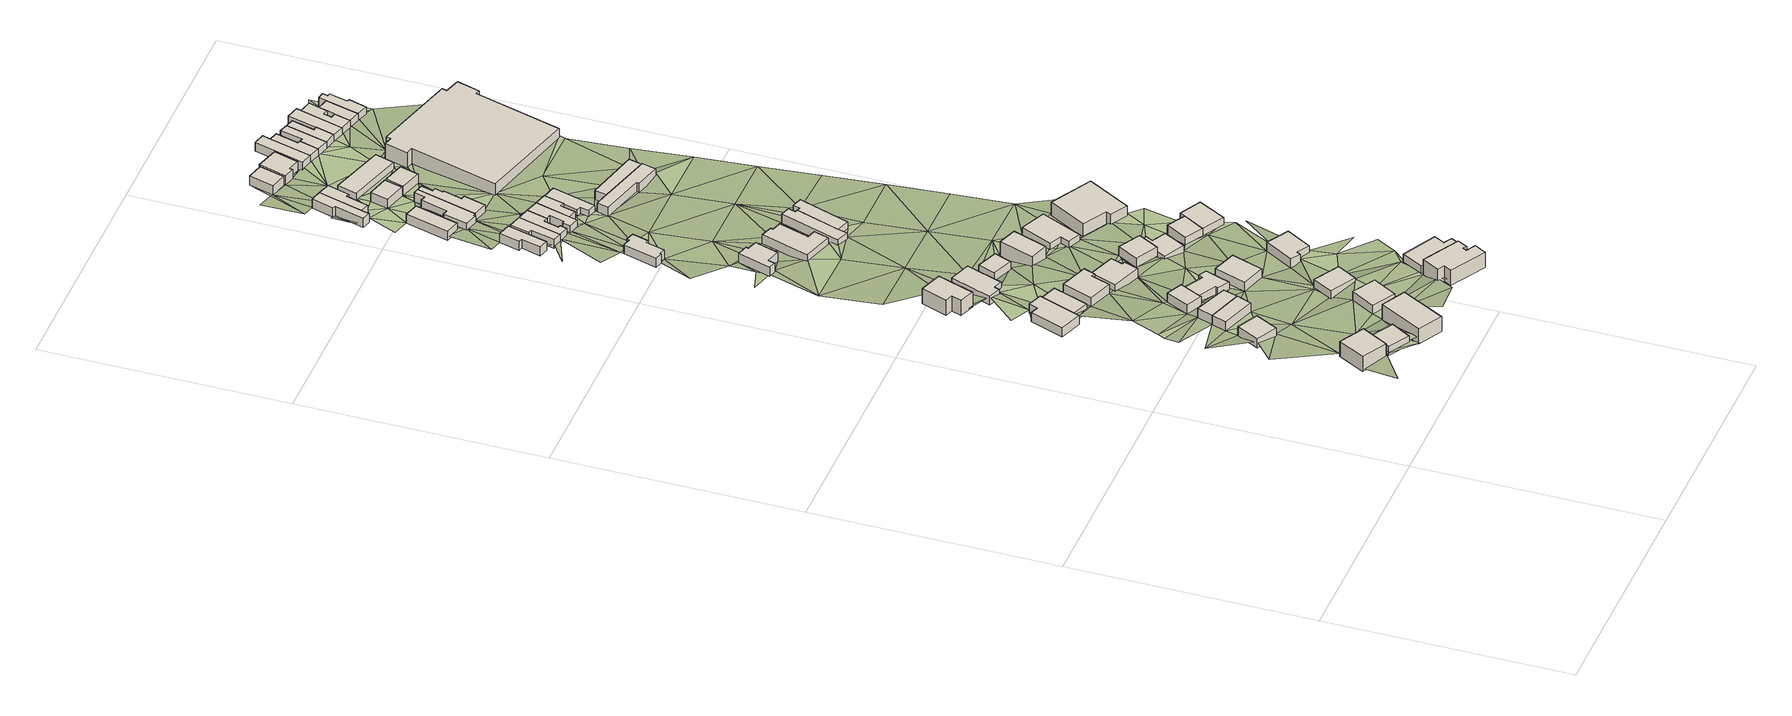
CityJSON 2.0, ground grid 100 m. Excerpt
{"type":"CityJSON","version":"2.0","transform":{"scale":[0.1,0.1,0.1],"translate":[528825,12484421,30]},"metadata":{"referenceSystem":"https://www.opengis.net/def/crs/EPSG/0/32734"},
"CityObjects":{
"building1":{"type":"Building","attributes":{"address":"33 Rhodes Avenue University Estate Cape Town","building":"house","building:levels":2,"building_height":6.9,"plus_code":"4FRW3F63+H36","ground_height":80.13,"roof_height":87.03},"geometry":[{"type":"Solid","lod":"1","boundaries":[[[[0,1,2,3]],[[1,4,5,2]],[[4,6,7,5]],[[6,0,3,7]],[[3,2,5,7]],[[6,4,1,0]]]]}]},
"building2":{"type":"Building","attributes":{"address":"35 Rhodes Avenue University Estate Cape Town","building":"house","building:levels":1,"building_height":4.1,"plus_code":"4FRW3F63+G3X","ground_height":80.13,"roof_height":84.23},"geometry":[{"type":"Solid","lod":"1","boundaries":[[[[8,9,10,11]],[[9,12,13,10]],[[12,14,15,13]],[[14,8,11,15]],[[11,10,13,15]],[[14,12,9,8]]]]}]},
"building3":{"type":"Building","attributes":{"address":"5 Haig Road University Estate Cape Town","building":"house","building:levels":1,"building_height":4.1,"plus_code":"4FRW3F63+P37","ground_height":77.11,"roof_height":81.21},"geometry":[{"type":"Solid","lod":"1","boundaries":[[[[16,17,18,19]],[[17,20,21,18]],[[20,22,23,21]],[[22,16,19,23]],[[19,18,21,23]],[[22,20,17,16]]]]}]},
"building4":{"type":"Building","attributes":{"address":"37 Rhodes Avenue University Estate Cape Town","building":"house","building:levels":2,"building_height":6.9,"plus_code":"4FRW3F63+G5C","ground_height":78.95,"roof_height":85.85},"geometry":[{"type":"Solid","lod":"1","boundaries":[[[[24,25,26,27]],[[25,28,29,26]],[[28,30,31,29]],[[30,24,27,31]],[[27,26,29,31]],[[30,28,25,24]]]]}]},
"building5":{"type":"Building","attributes":{"address":"3B Haig Road University Estate Cape Town","building":"house","building:levels":1,"building_height":4.1,"plus_code":"4FRW3F63+Q46","ground_height":77.11,"roof_height":81.21},"geometry":[{"type":"Solid","lod":"1","boundaries":[[[[32,33,34,35]],[[33,36,37,34]],[[36,38,39,37]],[[38,32,35,39]],[[35,34,37,39]],[[38,36,33,32]]]]}]},
"building6":{"type":"Building","attributes":{"address":"47 Ritchie Street University Estate Cape Town","building":"house","building:levels":1,"building_height":4.1,"plus_code":"4FRW3F63+X2W","ground_height":71.75,"roof_height":75.85},"geometry":[{"type":"Solid","lod":"1","boundaries":[[[[40,41,42,43]],[[41,44,45,42]],[[44,46,47,45]],[[46,48,49,47]],[[48,50,51,49]],[[50,52,53,51]],[[52,54,55,53]],[[54,40,43,55]],[[43,42,45,47,49,51,53,55]],[[54,52,50,48,46,44,41,40]]]]}]},
"building7":{"type":"Building","attributes":{"address":"3A Haig Road University Estate Cape Town","building":"house","building:levels":1,"building_height":4.1,"plus_code":"4FRW3F63+Q4J","ground_height":77.11,"roof_height":81.21},"geometry":[{"type":"Solid","lod":"1","boundaries":[[[[32,38,39,35]],[[38,56,57,39]],[[56,58,59,57]],[[58,32,35,59]],[[35,39,57,59]],[[58,56,38,32]]]]}]},
"building8":{"type":"Building","attributes":{"address":"47A Ritchie Street University Estate Cape Town","building":"house","building:levels":1,"building_height":4.1,"plus_code":"4FRW3F63+X3M","ground_height":71.75,"roof_height":75.85},"geometry":[{"type":"Solid","lod":"1","boundaries":[[[[46,44,45,47]],[[44,60,61,45]],[[60,62,63,61]],[[62,46,47,63]],[[47,45,61,63]],[[62,60,44,46]]]]}]},
"building9":{"type":"Building","attributes":{"address":"44 Ritchie Street University Estate Cape Town","building":"house","building:levels":1,"building_height":4.1,"plus_code":"4FRW3F63+R4M","ground_height":75.87,"roof_height":79.97},"geometry":[{"type":"Solid","lod":"1","boundaries":[[[[64,65,66,67]],[[65,68,69,66]],[[68,70,71,69]],[[70,72,73,71]],[[72,64,67,73]],[[67,66,69,71,73]],[[72,70,68,65,64]]]]}]},
"building10":{"type":"Building","attributes":{"address":"6 Fryde Road University Estate Cape Town","building":"house","building:levels":1,"building_height":4.1,"plus_code":"4FRW3F63+H6R","ground_height":78.95,"roof_height":83.05},"geometry":[{"type":"Solid","lod":"1","boundaries":[[[[74,75,76,77]],[[75,78,79,76]],[[78,80,81,79]],[[80,74,77,81]],[[77,76,79,81]],[[80,78,75,74]]]]}]},
"building11":{"type":"Building","attributes":{"address":"22 Selbourne Road University Estate Cape Town","building":"house","building:levels":2,"building_height":6.9,"plus_code":"4FRW3F73+42X","ground_height":69.17,"roof_height":76.07},"geometry":[{"type":"Solid","lod":"1","boundaries":[[[[82,83,84,85]],[[83,86,87,84]],[[86,88,89,87]],[[88,90,91,89]],[[90,92,93,91]],[[92,82,85,93]],[[85,84,87,89,91,93]],[[92,90,88,86,83,82]]]]}]},
"building12":{"type":"Building","attributes":{"address":"49 Ritchie Street University Estate Cape Town","building":"house","building:levels":1,"building_height":4.1,"plus_code":"4FRW3F63+X4F","ground_height":74.23,"roof_height":78.33},"geometry":[{"type":"Solid","lod":"1","boundaries":[[[[94,95,96,97]],[[95,98,99,96]],[[98,100,101,99]],[[100,102,103,101]],[[102,104,105,103]],[[104,94,97,105]],[[97,96,99,101,103,105]],[[104,102,100,98,95,94]]]]}]},
"building13":{"type":"Building","attributes":{"address":"46 Ritchie Street University Estate Cape Town","building":"house","building:levels":1,"building_height":4.1,"plus_code":"4FRW3F63+R57","ground_height":73.89,"roof_height":77.99},"geometry":[{"type":"Solid","lod":"1","boundaries":[[[[106,107,108,109]],[[107,110,111,108]],[[110,112,113,111]],[[112,114,115,113]],[[114,116,117,115]],[[116,118,119,117]],[[118,120,121,119]],[[120,106,109,121]],[[109,108,111,113,115,117,119,121]],[[120,118,116,114,112,110,107,106]]]]}]},
"building14":{"type":"Building","attributes":{"address":"4 Fryde Road University Estate Cape Town","building":"house","building:levels":1,"building_height":4.1,"plus_code":"4FRW3F63+M65","ground_height":75.41,"roof_height":79.51},"geometry":[{"type":"Solid","lod":"1","boundaries":[[[[122,123,124,125]],[[123,126,127,124]],[[126,128,129,127]],[[128,122,125,129]],[[125,124,127,129]],[[128,126,123,122]]]]}]},
"building15":{"type":"Building","attributes":{"address":"24 Selbourne Road University Estate Cape Town","building":"house","building:levels":1,"building_height":4.1,"plus_code":"4FRW3F73+439","ground_height":69.17,"roof_height":73.27},"geometry":[{"type":"Solid","lod":"1","boundaries":[[[[130,131,132,133]],[[131,134,135,132]],[[134,136,137,135]],[[136,138,139,137]],[[138,140,141,139]],[[140,130,133,141]],[[133,132,135,137,139,141]],[[140,138,136,134,131,130]]]]}]},
"building16":{"type":"Building","attributes":{"address":"48 Ritchie Street University Estate Cape Town","building":"house","building:levels":1,"building_height":4.1,"plus_code":"4FRW3F63+Q6M","ground_height":75.32,"roof_height":79.42},"geometry":[{"type":"Solid","lod":"1","boundaries":[[[[142,143,144,145]],[[143,146,147,144]],[[146,148,149,147]],[[148,142,145,149]],[[145,144,147,149]],[[148,146,143,142]]]]}]},
"building17":{"type":"Building","attributes":{"address":"51 Ritchie Street University Estate Cape Town","building":"house","building:levels":1,"building_height":4.1,"plus_code":"4FRW3F63+W5V","ground_height":72.12,"roof_height":76.22},"geometry":[{"type":"Solid","lod":"1","boundaries":[[[[150,151,152,153]],[[151,154,155,152]],[[154,156,157,155]],[[156,158,159,157]],[[158,160,161,159]],[[160,150,153,161]],[[153,152,155,157,159,161]],[[160,158,156,154,151,150]]]]}]},
"building18":{"type":"Building","attributes":{"address":"7 Fryde Road University Estate Cape Town","building":"house","building:levels":2,"building_height":6.9,"plus_code":"4FRW3F63+G88","ground_height":77.99,"roof_height":84.89},"geometry":[{"type":"Solid","lod":"1","boundaries":[[[[162,163,164,165]],[[163,166,167,164]],[[166,168,169,167]],[[168,170,171,169]],[[170,172,173,171]],[[172,174,175,173]],[[174,176,177,175]],[[176,178,179,177]],[[178,180,181,179]],[[180,162,165,181]],[[165,164,167,169,171,173,175,177,179,181]],[[180,178,176,174,172,170,168,166,163,162]]]]}]},
"building19":{"type":"Building","attributes":{"address":"26 Selbourne Road University Estate Cape Town","building":"house","building:levels":1,"building_height":4.1,"plus_code":"4FRW3F73+452","ground_height":68.13,"roof_height":72.23},"geometry":[{"type":"Solid","lod":"1","boundaries":[[[[182,183,184,185]],[[183,186,187,184]],[[186,188,189,187]],[[188,182,185,189]],[[185,184,187,189]],[[188,186,183,182]]]]}]},
"building20":{"type":"Building","attributes":{"address":"5 Fryde Road University Estate Cape Town","building":"house","building:levels":1,"building_height":4.1,"plus_code":"4FRW3F63+G8X","ground_height":76.65,"roof_height":80.75},"geometry":[{"type":"Solid","lod":"1","boundaries":[[[[190,191,192,193]],[[191,194,195,192]],[[194,196,197,195]],[[196,198,199,197]],[[198,200,201,199]],[[200,190,193,201]],[[193,192,195,197,199,201]],[[200,198,196,194,191,190]]]]}]},
"building21":{"type":"Building","attributes":{"address":"53 Ritchie Street University Estate Cape Town","building":"house","building:levels":1,"building_height":4.1,"plus_code":"4FRW3F63+W6Q","ground_height":72.12,"roof_height":76.22},"geometry":[{"type":"Solid","lod":"1","boundaries":[[[[202,203,204,205]],[[203,206,207,204]],[[206,208,209,207]],[[208,202,205,209]],[[205,204,207,209]],[[208,206,203,202]]]]}]},
"building22":{"type":"Building","attributes":{"address":"28 Selbourne Road University Estate Cape Town","building":"house","building:levels":2,"building_height":6.9,"plus_code":"4FRW3F73+35H","ground_height":68.13,"roof_height":75.03},"geometry":[{"type":"Solid","lod":"1","boundaries":[[[[210,211,212,213]],[[211,214,215,212]],[[214,216,217,215]],[[216,210,213,217]],[[213,212,215,217]],[[216,214,211,210]]]]}]},
"building23":{"type":"Building","attributes":{"address":"16 Devonshire Street Woodstock Cape Town","building":"house","building:levels":1,"building_height":4.1,"plus_code":"4FRW3F73+C39","ground_height":62.39,"roof_height":66.49},"geometry":[{"type":"Solid","lod":"1","boundaries":[[[[218,219,220,221]],[[219,222,223,220]],[[222,224,225,223]],[[224,226,227,225]],[[226,228,229,227]],[[228,230,231,229]],[[230,232,233,231]],[[232,218,221,233]],[[221,220,223,225,227,229,231,233]],[[232,230,228,226,224,222,219,218]]]]}]},
"building24":{"type":"Building","attributes":{"address":"52 Ritchie Street University Estate Cape Town","building":"house","building:levels":1,"building_height":4.1,"plus_code":"4FRW3F63+P8J","ground_height":73.43,"roof_height":77.53},"geometry":[{"type":"Solid","lod":"1","boundaries":[[[[234,235,236,237]],[[235,238,239,236]],[[238,240,241,239]],[[240,242,243,241]],[[242,244,245,243]],[[244,234,237,245]],[[237,236,239,241,243,245]],[[244,242,240,238,235,234]]]]}]},
"building25":{"type":"Building","attributes":{"address":"53B Ritchie Street University Estate Cape Town","building":"house","building:levels":1,"building_height":4.1,"plus_code":"4FRW3F63+W73","ground_height":70.16,"roof_height":74.26},"geometry":[{"type":"Solid","lod":"1","boundaries":[[[[246,247,248,249]],[[247,250,251,248]],[[250,252,253,251]],[[252,254,255,253]],[[254,256,257,255]],[[256,258,259,257]],[[258,246,249,259]],[[249,248,251,253,255,257,259]],[[258,256,254,252,250,247,246]]]]}]},
"building26":{"type":"Building","attributes":{"address":"19 Devonshire Street Woodstock Cape Town","building":"semidetached_house","building:levels":1,"building_height":4.1,"plus_code":"4FRW3F73+H3F","ground_height":58.36,"roof_height":62.46},"geometry":[{"type":"Solid","lod":"1","boundaries":[[[[260,261,262,263]],[[261,264,265,262]],[[264,266,267,265]],[[266,268,269,267]],[[268,270,271,269]],[[270,272,273,271]],[[272,274,275,273]],[[274,276,277,275]],[[276,278,279,277]],[[278,260,263,279]],[[263,262,265,267,269,271,273,275,277,279]],[[278,276,274,272,270,268,266,264,261,260]]]]}]},
"building27":{"type":"Building","attributes":{"address":"18 Devonshire Street Woodstock Cape Town","building":"house","building:levels":1,"building_height":4.1,"plus_code":"4FRW3F73+94X","ground_height":62.39,"roof_height":66.49},"geometry":[{"type":"Solid","lod":"1","boundaries":[[[[280,281,282,283]],[[281,284,285,282]],[[284,286,287,285]],[[286,288,289,287]],[[288,290,291,289]],[[290,292,293,291]],[[292,294,295,293]],[[294,280,283,295]],[[283,282,285,287,289,291,293,295]],[[294,292,290,288,286,284,281,280]]]]}]},
"building28":{"type":"Building","attributes":{"address":"30 Selbourne Road University Estate Cape Town","building":"house","building:levels":1,"building_height":4.1,"plus_code":"4FRW3F73+377","ground_height":68.13,"roof_height":72.23},"geometry":[{"type":"Solid","lod":"1","boundaries":[[[[296,297,298,299]],[[297,300,301,298]],[[300,302,303,301]],[[302,304,305,303]],[[304,306,307,305]],[[306,296,299,307]],[[299,298,301,303,305,307]],[[306,304,302,300,297,296]]]]}]},
"building29":{"type":"Building","attributes":{"address":"55 Ritchie Street University Estate Cape Town","building":"house","building:levels":1,"building_height":4.1,"plus_code":"4FRW3F63+V8M","ground_height":70.16,"roof_height":74.26},"geometry":[{"type":"Solid","lod":"1","boundaries":[[[[308,309,310,311]],[[309,312,313,310]],[[312,314,315,313]],[[314,308,311,315]],[[311,310,313,315]],[[314,312,309,308]]]]}]},
"building30":{"type":"Building","attributes":{"address":"17 Palmerston Road Woodstock Cape Town","building":"house","building:levels":1,"building_height":4.1,"plus_code":"4FRW3F73+P3C","ground_height":54.42,"roof_height":58.52},"geometry":[{"type":"Solid","lod":"1","boundaries":[[[[316,317,318,319]],[[317,320,321,318]],[[320,322,323,321]],[[322,324,325,323]],[[324,326,327,325]],[[326,316,319,327]],[[319,318,321,323,325,327]],[[326,324,322,320,317,316]]]]}]},
"building31":{"type":"Building","attributes":{"address":"22 Devonshire Street Woodstock Cape Town","building":"semidetached_house","building:levels":1,"building_height":4.1,"plus_code":"4FRW3F73+959","ground_height":61.85,"roof_height":65.95},"geometry":[{"type":"Solid","lod":"1","boundaries":[[[[328,329,330,331]],[[329,332,333,330]],[[332,334,335,333]],[[334,336,337,335]],[[336,338,339,337]],[[338,340,341,339]],[[340,328,331,341]],[[331,330,333,335,337,339,341]],[[340,338,336,334,332,329,328]]]]}]},
"building32":{"type":"Building","attributes":{"address":"57 Ritchie Street University Estate Cape Town","building":"house","building:levels":1,"building_height":4.1,"plus_code":"4FRW3F63+V9C","ground_height":70.13,"roof_height":74.23},"geometry":[{"type":"Solid","lod":"1","boundaries":[[[[308,314,315,311]],[[314,342,343,315]],[[342,344,345,343]],[[344,346,347,345]],[[346,308,311,347]],[[311,315,343,345,347]],[[346,344,342,314,308]]]]}]},
"building33":{"type":"Building","attributes":{"address":"15 Palmerston Road Woodstock Cape Town","building":"house","building:levels":1,"building_height":4.1,"plus_code":"4FRW3F73+P38","ground_height":54.22,"roof_height":58.32},"geometry":[{"type":"Solid","lod":"1","boundaries":[[[[348,349,350,351]],[[349,352,353,350]],[[352,354,355,353]],[[354,356,357,355]],[[356,358,359,357]],[[358,348,351,359]],[[351,350,353,355,357,359]],[[358,356,354,352,349,348]]]]}]},
"building34":{"type":"Building","attributes":{"address":"24 Devonshire Street Woodstock Cape Town","building":"semidetached_house","building:levels":1,"building_height":4.1,"plus_code":"4FRW3F73+967","ground_height":61.85,"roof_height":65.95},"geometry":[{"type":"Solid","lod":"1","boundaries":[[[[328,360,361,331]],[[360,362,363,361]],[[362,364,365,363]],[[364,366,367,365]],[[366,329,330,367]],[[329,328,331,330]],[[331,361,363,365,367,330]],[[329,366,364,362,360,328]]]]}]},
"building35":{"type":"Building","attributes":{"address":"13 Palmerston Road Woodstock Cape Town","building":"house","building:levels":1,"building_height":4.1,"plus_code":"4FRW3F73+P4C","ground_height":54.22,"roof_height":58.32},"geometry":[{"type":"Solid","lod":"1","boundaries":[[[[368,348,351,369]],[[348,358,359,351]],[[358,370,371,359]],[[370,372,373,371]],[[372,374,375,373]],[[374,376,377,375]],[[376,378,379,377]],[[378,368,369,379]],[[369,351,359,371,373,375,377,379]],[[378,376,374,372,370,358,348,368]]]]}]},
"building36":{"type":"Building","attributes":{"address":"32 Selbourne Road University Estate Cape Town","building":"house","building:levels":2,"building_height":6.9,"plus_code":"4FRW3F73+28H","ground_height":66.84,"roof_height":73.74},"geometry":[{"type":"Solid","lod":"1","boundaries":[[[[380,381,382,383]],[[381,384,385,382]],[[384,386,387,385]],[[386,388,389,387]],[[388,390,391,389]],[[390,380,383,391]],[[383,382,385,387,389,391]],[[390,388,386,384,381,380]]]]}]},
"building37":{"type":"Building","attributes":{"address":"11 Palmerston Road Woodstock Cape Town","building":"house","building:levels":1,"building_height":4.1,"plus_code":"4FRW3F73+P44","ground_height":54.22,"roof_height":58.32},"geometry":[{"type":"Solid","lod":"1","boundaries":[[[[392,368,369,393]],[[368,378,379,369]],[[378,394,395,379]],[[394,396,397,395]],[[396,398,399,397]],[[398,400,401,399]],[[400,402,403,401]],[[402,404,405,403]],[[404,392,393,405]],[[393,369,379,395,397,399,401,403,405]],[[404,402,400,398,396,394,378,368,392]]]]}]},
"building38":{"type":"Building","attributes":{"address":"8 Palmerston Road Woodstock Cape Town","building":"semidetached_house","building:levels":1,"building_height":4.1,"plus_code":"4FRW3F73+V3G","ground_height":50.45,"roof_height":54.55},"geometry":[{"type":"Solid","lod":"1","boundaries":[[[[406,407,408,409]],[[407,410,411,408]],[[410,412,413,411]],[[412,406,409,413]],[[409,408,411,413]],[[412,410,407,406]]]]}]},
"building39":{"type":"Building","attributes":{"address":"9 Palmerston Road Woodstock Cape Town","building":"house","building:levels":1,"building_height":4.1,"plus_code":"4FRW3F73+P5C","ground_height":54.22,"roof_height":58.32},"geometry":[{"type":"Solid","lod":"1","boundaries":[[[[414,392,393,415]],[[392,404,405,393]],[[404,416,417,405]],[[416,418,419,417]],[[418,420,421,419]],[[420,414,415,421]],[[415,393,405,417,419,421]],[[420,418,416,404,392,414]]]]}]},
"building40":{"type":"Building","attributes":{"address":"6 Palmerston Road Woodstock Cape Town","building":"semidetached_house","building:levels":1,"building_height":4.1,"plus_code":"4FRW3F73+V4G","ground_height":50.45,"roof_height":54.55},"geometry":[{"type":"Solid","lod":"1","boundaries":[[[[422,423,424,425]],[[423,426,427,424]],[[426,428,429,427]],[[428,430,431,429]],[[430,432,433,431]],[[432,434,435,433]],[[434,436,437,435]],[[436,438,439,437]],[[438,440,441,439]],[[440,422,425,441]],[[425,424,427,429,431,433,435,437,439,441]],[[440,438,436,434,432,430,428,426,423,422]]]]}]},
"building41":{"type":"Building","attributes":{"address":"80 Balfour Street Woodstock Cape Town","building":"house","building:levels":1,"building_height":4.1,"plus_code":"4FRW3F73+X3P","ground_height":48.56,"roof_height":52.66},"geometry":[{"type":"Solid","lod":"1","boundaries":[[[[442,443,444,445]],[[443,446,447,444]],[[446,448,449,447]],[[448,450,451,449]],[[450,452,453,451]],[[452,454,455,453]],[[454,442,445,455]],[[445,444,447,449,451,453,455]],[[454,452,450,448,446,443,442]]]]}]},
"building42":{"type":"Building","attributes":{"address":"7 Palmerston Road Woodstock Cape Town","building":"house","building:levels":1,"building_height":4.1,"plus_code":"4FRW3F73+M5W","ground_height":53.95,"roof_height":58.05},"geometry":[{"type":"Solid","lod":"1","boundaries":[[[[456,457,458,459]],[[457,460,461,458]],[[460,462,463,461]],[[462,464,465,463]],[[464,466,467,465]],[[466,468,469,467]],[[468,456,459,469]],[[459,458,461,463,465,467,469]],[[468,466,464,462,460,457,456]]]]}]},
"building43":{"type":"Building","attributes":{"address":"4 Palmerston Road Woodstock Cape Town","building":"semidetached_house","building:levels":1,"building_height":4.1,"plus_code":"4FRW3F73+V49","ground_height":50.45,"roof_height":54.55},"geometry":[{"type":"Solid","lod":"1","boundaries":[[[[422,440,441,425]],[[440,470,471,441]],[[470,472,473,471]],[[472,474,475,473]],[[474,476,477,475]],[[476,478,479,477]],[[478,480,481,479]],[[480,482,483,481]],[[482,484,485,483]],[[484,422,425,485]],[[425,441,471,473,475,477,479,481,483,485]],[[484,482,480,478,476,474,472,470,440,422]]]]}]},
"building44":{"type":"Building","attributes":{"address":"82 Balfour Street Woodstock Cape Town","building":"house","building:levels":1,"building_height":4.1,"plus_code":"4FRW3F83+246","ground_height":48.56,"roof_height":52.66},"geometry":[{"type":"Solid","lod":"1","boundaries":[[[[442,454,455,445]],[[454,486,487,455]],[[486,488,489,487]],[[488,490,491,489]],[[490,492,493,491]],[[492,442,445,493]],[[445,455,487,489,491,493]],[[492,490,488,486,454,442]]]]}]},
"building45":{"type":"Building","attributes":{"address":"4 Bideford Road Woodstock Cape Town","building":"semidetached_house","building:levels":1,"building_height":4.1,"plus_code":"4FRW3F73+J6W","ground_height":55.76,"roof_height":59.86},"geometry":[{"type":"Solid","lod":"1","boundaries":[[[[494,495,496,497]],[[495,498,499,496]],[[498,500,501,499]],[[500,502,503,501]],[[502,504,505,503]],[[504,506,507,505]],[[506,494,497,507]],[[497,496,499,501,503,505,507]],[[506,504,502,500,498,495,494]]]]}]},
"building46":{"type":"Building","attributes":{"building":"yes","building:levels":1,"building_height":4.1,"plus_code":"4FRW3F73+W4W","ground_height":50.45,"roof_height":54.55},"geometry":[{"type":"Solid","lod":"1","boundaries":[[[[508,509,510,511]],[[509,512,513,510]],[[512,514,515,513]],[[514,508,511,515]],[[511,510,513,515]],[[514,512,509,508]]]]}]},
"building47":{"type":"Building","attributes":{"address":"2 Bideford Road Woodstock Cape Town","building":"semidetached_house","building:levels":1,"building_height":4.1,"plus_code":"4FRW3F73+J7W","ground_height":55.27,"roof_height":59.37},"geometry":[{"type":"Solid","lod":"1","boundaries":[[[[516,517,518,519]],[[517,520,521,518]],[[520,522,523,521]],[[522,516,519,523]],[[519,518,521,523]],[[522,520,517,516]]]]}]},
"building48":{"type":"Building","attributes":{"building":"yes","building:levels":1,"building_height":4.1,"plus_code":"4FRW3F73+W5P","ground_height":50.45,"roof_height":54.55},"geometry":[{"type":"Solid","lod":"1","boundaries":[[[[524,525,526,527]],[[525,528,529,526]],[[528,530,531,529]],[[530,524,527,531]],[[527,526,529,531]],[[530,528,525,524]]]]}]},
"building49":{"type":"Building","attributes":{"address":"67 Balfour Street Woodstock 7925 Cape Town","building":"house","building:levels":1,"building_height":4.1,"plus_code":"4FRW3F83+448","ground_height":46.61,"roof_height":50.71},"geometry":[{"type":"Solid","lod":"1","boundaries":[[[[532,533,534,535]],[[533,536,537,534]],[[536,538,539,537]],[[538,532,535,539]],[[535,534,537,539]],[[538,536,533,532]]]]}]},
"building50":{"type":"Building","attributes":{"address":"84 Balfour Street Woodstock Cape Town","building":"house","building:levels":1,"building_height":4.1,"plus_code":"4FRW3F73+X5M","ground_height":48.52,"roof_height":52.62},"geometry":[{"type":"Solid","lod":"1","boundaries":[[[[540,541,542,543]],[[541,544,545,542]],[[544,546,547,545]],[[546,540,543,547]],[[543,542,545,547]],[[546,544,541,540]]]]}]},
"building51":{"type":"Building","attributes":{"address":"69 Balfour Street Woodstock 7925 Cape Town","building":"house","building:levels":1,"building_height":4.1,"plus_code":"4FRW3F83+453","ground_height":46.61,"roof_height":50.71},"geometry":[{"type":"Solid","lod":"1","boundaries":[[[[548,549,550,551]],[[549,552,553,550]],[[552,554,555,553]],[[554,556,557,555]],[[556,558,559,557]],[[558,548,551,559]],[[551,550,553,555,557,559]],[[558,556,554,552,549,548]]]]}]},
"building52":{"type":"Building","attributes":{"address":"71 Balfour Street Woodstock 7925 Cape Town","building":"house","building:levels":1,"building_height":4.1,"plus_code":"4FRW3F83+462","ground_height":46.59,"roof_height":50.69},"geometry":[{"type":"Solid","lod":"1","boundaries":[[[[560,561,562,563]],[[561,564,565,562]],[[564,566,567,565]],[[566,568,569,567]],[[568,560,563,569]],[[563,562,565,567,569]],[[568,566,564,561,560]]]]}]},
"building53":{"type":"Building","attributes":{"address":"73 Balfour Street Woodstock 7925 Cape Town","building":"house","building:levels":1,"building_height":4.1,"plus_code":"4FRW3F83+468","ground_height":46.59,"roof_height":50.69},"geometry":[{"type":"Solid","lod":"1","boundaries":[[[[560,570,571,563]],[[570,572,573,571]],[[572,574,575,573]],[[574,576,577,575]],[[576,561,562,577]],[[561,560,563,562]],[[563,571,573,575,577,562]],[[561,576,574,572,570,560]]]]}]},
"building54":{"type":"Building","attributes":{"building":"school","building:levels":2,"building_height":6.9,"plus_code":"4FRW3F73+V75","ground_height":49.81,"roof_height":56.71},"geometry":[{"type":"Solid","lod":"1","boundaries":[[[[578,579,580,581]],[[579,582,583,580]],[[582,584,585,583]],[[584,586,587,585]],[[586,588,589,587]],[[588,590,591,589]],[[590,592,593,591]],[[592,594,595,593]],[[594,596,597,595]],[[596,598,599,597]],[[598,600,601,599]],[[600,578,581,601]],[[581,580,583,585,587,589,591,593,595,597,599,601]],[[600,598,596,594,592,590,588,586,584,582,579,578]]]]}]},
"building55":{"type":"Building","attributes":{"address":"75 Balfour Street Woodstock 7925 Cape Town","building":"house","building:levels":1,"building_height":4.1,"plus_code":"4FRW3F83+36X","ground_height":46.59,"roof_height":50.69},"geometry":[{"type":"Solid","lod":"1","boundaries":[[[[570,602,603,571]],[[602,604,605,603]],[[604,606,607,605]],[[606,608,609,607]],[[608,572,573,609]],[[572,570,571,573]],[[571,603,605,607,609,573]],[[572,608,606,604,602,570]]]]}]},
"building56":{"type":"Building","attributes":{"address":"77 Balfour Street Woodstock 7925 Cape Town","building":"house","building:levels":1,"building_height":4.1,"plus_code":"4FRW3F83+473","ground_height":46.59,"roof_height":50.69},"geometry":[{"type":"Solid","lod":"1","boundaries":[[[[602,610,611,603]],[[610,612,613,611]],[[612,614,615,613]],[[614,616,617,615]],[[616,604,605,617]],[[604,602,603,605]],[[603,611,613,615,617,605]],[[604,616,614,612,610,602]]]]}]},
"building57":{"type":"Building","attributes":{"address":"79 Balfour Street Woodstock 7925 Cape Town","building":"house","building:levels":1,"building_height":4.1,"plus_code":"4FRW3F83+475","ground_height":46.45,"roof_height":50.55},"geometry":[{"type":"Solid","lod":"1","boundaries":[[[[618,619,620,621]],[[619,622,623,620]],[[622,624,625,623]],[[624,626,627,625]],[[626,628,629,627]],[[628,618,621,629]],[[621,620,623,625,627,629]],[[628,626,624,622,619,618]]]]}]},
"building58":{"type":"Building","attributes":{"address":"81 Balfour Street Woodstock 7925 Cape Town","building":"house","building:levels":1,"building_height":4.1,"plus_code":"4FRW3F83+38C","ground_height":46.45,"roof_height":50.55},"geometry":[{"type":"Solid","lod":"1","boundaries":[[[[619,630,631,620]],[[630,632,633,631]],[[632,634,635,633]],[[634,636,637,635]],[[636,638,639,637]],[[638,640,641,639]],[[640,642,643,641]],[[642,622,623,643]],[[622,619,620,623]],[[620,631,633,635,637,639,641,643,623]],[[622,642,640,638,636,634,632,630,619]]]]}]},
"building59":{"type":"Building","attributes":{"address":"83 Balfour Street Woodstock 7925 Cape Town","building":"house","building:levels":1,"building_height":4.1,"plus_code":"4FRW3F83+384","ground_height":46.45,"roof_height":50.55},"geometry":[{"type":"Solid","lod":"1","boundaries":[[[[630,644,645,631]],[[644,646,647,645]],[[646,640,641,647]],[[640,638,639,641]],[[638,632,633,639]],[[632,630,631,633]],[[631,645,647,641,639,633]],[[632,638,640,646,644,630]]]]}]},
"building60":{"type":"Building","attributes":{"address":"85 Balfour Street Woodstock 7925 Cape Town","building":"house","building:levels":1,"building_height":4.1,"plus_code":"4FRW3F83+39C","ground_height":46.45,"roof_height":50.55},"geometry":[{"type":"Solid","lod":"1","boundaries":[[[[644,648,649,645]],[[648,650,651,649]],[[650,652,653,651]],[[652,654,655,653]],[[654,656,657,655]],[[656,658,659,657]],[[658,660,661,659]],[[660,646,647,661]],[[646,644,645,647]],[[645,649,651,653,655,657,659,661,647]],[[646,660,658,656,654,652,650,648,644]]]]}]},
"terrain1":{"type":"TINRelief","geometry":[{"type":"CompositeSurface","lod":"1","boundaries":[[[662,663,664]],[[665,666,662]],[[12,662,666]],[[667,668,669]],[[662,12,1]],[[670,666,665]],[[668,667,671]],[[672,669,1]],[[17,673,671]],[[1,12,672]],[[674,675,670]],[[669,672,676]],[[667,669,676]],[[673,17,33]],[[672,12,675]],[[32,673,33]],[[58,677,678]],[[679,677,58]],[[674,25,675]],[[675,25,672]],[[58,678,32]],[[17,16,33]],[[16,667,676]],[[70,680,679]],[[80,672,25]],[[70,679,58]],[[33,16,36]],[[78,676,672]],[[36,16,676]],[[78,672,80]],[[681,680,94]],[[680,70,682]],[[683,681,684]],[[25,74,80]],[[70,58,685]],[[686,687,688]],[[74,25,24]],[[94,684,681]],[[36,676,689]],[[58,56,685]],[[94,680,95]],[[676,78,690]],[[691,692,688]],[[680,682,95]],[[70,68,682]],[[24,693,694]],[[689,676,690]],[[36,143,38]],[[684,94,104]],[[691,695,696]],[[685,697,64]],[[685,56,697]],[[698,688,48]],[[38,143,56]],[[24,699,74]],[[691,688,698]],[[46,62,48]],[[684,104,62]],[[689,143,36]],[[64,697,700]],[[701,95,682]],[[694,699,24]],[[702,690,78]],[[703,697,56]],[[682,68,151]],[[703,56,143]],[[78,75,702]],[[695,691,131]],[[704,48,62]],[[704,698,48]],[[705,689,690]],[[151,68,65]],[[75,74,162]],[[701,682,151]],[[100,95,701]],[[62,104,102]],[[131,82,695]],[[699,162,74]],[[100,98,95]],[[698,706,138]],[[118,65,120]],[[143,689,146]],[[698,704,706]],[[142,703,143]],[[704,62,102]],[[689,705,146]],[[707,100,701]],[[699,708,709]],[[710,65,118]],[[116,703,142]],[[711,712,713]],[[712,82,713]],[[100,707,102]],[[75,162,714]],[[75,715,702]],[[151,65,710]],[[714,715,75]],[[704,716,706]],[[710,118,116]],[[238,146,705]],[[713,82,131]],[[130,706,717]],[[102,718,704]],[[102,707,158]],[[148,116,142]],[[715,122,702]],[[706,716,717]],[[719,705,122]],[[148,710,116]],[[713,131,130]],[[130,717,720]],[[719,238,705]],[[704,718,716]],[[721,711,722]],[[151,206,154]],[[714,162,723]],[[156,154,158]],[[724,715,714]],[[151,710,725]],[[726,727,721]],[[151,725,206]],[[728,718,102]],[[713,729,711]],[[730,722,711]],[[715,731,122]],[[148,146,235]],[[154,732,158]],[[206,732,154]],[[146,238,235]],[[733,102,158]],[[719,122,734]],[[729,730,711]],[[723,735,714]],[[715,724,731]],[[734,122,731]],[[148,736,710]],[[203,158,732]],[[718,210,716]],[[725,208,206]],[[206,203,732]],[[733,728,102]],[[721,218,726]],[[710,736,725]],[[720,737,130]],[[210,182,716]],[[242,719,738]],[[734,738,719]],[[226,224,722]],[[203,733,158]],[[726,218,739]],[[722,730,226]],[[182,737,720]],[[739,266,740]],[[741,713,130]],[[734,731,742]],[[266,261,740]],[[743,148,235]],[[218,232,739]],[[148,743,736]],[[744,728,745]],[[745,728,733]],[[737,182,210]],[[734,746,738]],[[216,728,744]],[[730,747,226]],[[729,713,748]],[[749,730,729]],[[202,750,203]],[[203,750,733]],[[261,266,264]],[[228,232,230]],[[745,751,744]],[[234,752,235]],[[741,130,737]],[[747,228,226]],[[751,745,733]],[[216,737,210]],[[753,254,736]],[[739,232,754]],[[730,280,747]],[[254,258,755]],[[753,736,743]],[[266,739,754]],[[729,756,749]],[[744,297,216]],[[713,741,748]],[[754,232,228]],[[729,748,756]],[[235,752,757]],[[228,747,280]],[[270,268,266]],[[216,297,737]],[[278,274,758]],[[254,753,309]],[[258,254,309]],[[759,202,258]],[[760,758,761]],[[753,743,762]],[[276,274,278]],[[743,235,757]],[[280,754,228]],[[202,763,750]],[[749,756,286]],[[752,234,764]],[[270,266,765]],[[759,258,309]],[[761,766,767]],[[294,754,280]],[[765,266,754]],[[763,768,750]],[[288,286,290]],[[759,763,202]],[[762,743,769]],[[770,750,768]],[[758,274,771]],[[272,270,765]],[[294,292,290]],[[336,286,756]],[[772,766,773]],[[761,758,774]],[[769,743,757]],[[775,748,776]],[[759,309,346]],[[777,772,773]],[[346,309,778]],[[768,763,779]],[[272,780,274]],[[781,748,741]],[[297,782,737]],[[771,774,758]],[[772,777,326]],[[336,290,286]],[[290,336,294]],[[782,741,737]],[[748,781,776]],[[316,783,784]],[[768,785,770]],[[786,763,759]],[[771,274,780]],[[326,777,787]],[[783,788,784]],[[782,297,770]],[[789,754,294]],[[790,759,346]],[[316,326,783]],[[765,791,272]],[[774,771,792]],[[759,790,786]],[[789,765,754]],[[793,792,376]],[[771,794,792]],[[780,272,791]],[[294,336,789]],[[794,378,792]],[[776,781,362]],[[378,376,792]],[[795,326,787]],[[780,796,771]],[[785,782,770]],[[797,788,783]],[[798,394,794]],[[334,332,329]],[[394,378,794]],[[326,795,783]],[[787,348,795]],[[364,334,329]],[[329,366,364]],[[741,799,781]],[[796,780,800]],[[782,801,741]],[[802,796,800]],[[334,789,336]],[[797,783,803]],[[804,800,780]],[[791,804,780]],[[805,806,807]],[[364,789,334]],[[368,808,348]],[[348,808,795]],[[785,380,782]],[[791,765,809]],[[810,800,804]],[[803,412,797]],[[795,811,812]],[[362,789,364]],[[800,810,813]],[[814,815,816]],[[810,804,817]],[[741,801,799]],[[791,818,804]],[[765,789,809]],[[781,799,362]],[[392,808,368]],[[804,818,819]],[[813,810,820]],[[814,821,822]],[[811,795,823]],[[808,823,795]],[[821,814,816]],[[512,807,806]],[[803,824,825]],[[826,827,807]],[[512,806,412]],[[825,412,803]],[[414,808,392]],[[818,495,819]],[[826,807,512]],[[828,819,495]],[[808,829,823]],[[512,412,423]],[[412,825,423]],[[829,808,414]],[[791,809,504]],[[826,512,509]],[[828,468,819]],[[791,504,502]],[[825,830,423]],[[789,362,831]],[[826,832,488]],[[509,832,826]],[[823,829,833]],[[362,799,834]],[[835,533,836]],[[837,833,838]],[[514,512,423]],[[836,839,840]],[[468,829,414]],[[832,490,488]],[[833,829,838]],[[841,468,828]],[[533,835,442]],[[809,789,831]],[[842,843,838]],[[525,423,422]],[[839,836,533]],[[525,514,423]],[[540,490,832]],[[508,832,509]],[[842,484,844]],[[525,422,484]],[[362,834,831]],[[490,540,492]],[[809,845,504]],[[524,514,525]],[[842,838,528]],[[832,508,524]],[[528,838,829]],[[492,846,442]],[[847,829,468]],[[508,514,524]],[[528,484,842]],[[484,528,525]],[[468,841,847]],[[533,442,548]],[[828,520,841]],[[492,540,846]],[[548,442,846]],[[532,839,533]],[[848,832,524]],[[536,533,548]],[[845,809,849]],[[809,831,849]],[[847,841,520]],[[528,829,850]],[[846,549,548]],[[540,546,846]],[[851,536,548]],[[524,530,848]],[[852,530,528]],[[494,845,849]],[[536,851,538]],[[549,846,853]],[[558,851,548]],[[854,829,847]],[[850,852,528]],[[552,549,554]],[[530,852,848]],[[853,846,855]],[[853,554,549]],[[494,856,520]],[[857,846,546]],[[846,857,855]],[[856,494,849]],[[520,858,847]],[[859,848,852]],[[554,853,556]],[[546,848,859]],[[859,860,546]],[[858,520,856]],[[860,859,861]],[[858,854,847]],[[862,857,546]],[[862,546,860]],[[857,862,863]],[[862,864,863]],[[574,572,606]],[[572,608,606]],[[865,862,860]],[[862,866,864]],[[865,866,862]],[[865,860,867]],[[616,614,612]],[[616,612,868]],[[860,869,867]],[[860,870,869]],[[871,636,872]],[[871,638,636]],[[869,873,867]],[[640,660,642]],[[869,874,873]],[[660,640,646]],[[875,874,654]],[[642,660,876]],[[876,660,658]],[[658,656,654]]]}]}
},
"vertices":[
[172,151,344],[232,260,344],[232,260,413],[172,151,413],[130,316,344],[130,316,413],[70,207,344],[70,207,413],
[280,99,344],[328,180,344],[328,180,385],[280,99,385],[243,229,344],[243,229,385],[195,148,344],[195,148,385],
[249,681,314],[163,725,314],[163,725,355],[249,681,355],[116,633,314],[116,633,355],[202,589,314],[202,589,355],
[507,197,332],[409,250,332],[409,250,401],[507,197,401],[312,72,332],[312,72,401],[411,19,332],[411,19,401],
[196,837,314],[175,777,314],[175,777,355],[196,837,355],[315,728,314],[315,728,355],[339,789,314],[339,789,355],
[8,1355,260],[101,1321,260],[101,1321,301],[8,1355,301],[110,1345,260],[110,1345,301],[162,1487,260],[162,1487,301],[166,1497,260],[166,1497,301],[107,1519,260],[107,1519,301],[93,1482,260],[93,1482,301],[60,1494,260],[60,1494,301],
[357,849,314],[357,849,355],[219,902,314],[219,902,355],
[177,1319,260],[177,1319,301],[229,1463,260],[229,1463,301],
[320,945,301],[353,1012,301],[353,1012,342],[320,945,342],[287,1044,301],[287,1044,342],[241,950,301],[241,950,342],[307,918,301],[307,918,342],
[521,239,332],[577,338,332],[577,338,373],[521,239,373],[484,391,332],[484,391,373],[428,292,332],[428,292,373],
[155,1887,234],[62,1920,234],[62,1920,303],[155,1887,303],[24,1813,234],[24,1813,303],[56,1802,234],[56,1802,303],[41,1760,234],[41,1760,303],[103,1738,234],[103,1738,303],
[187,1305,285],[286,1270,285],[286,1270,326],[187,1305,326],[314,1347,285],[314,1347,326],[329,1342,285],[329,1342,326],[346,1389,285],[346,1389,326],[232,1430,285],[232,1430,326],
[353,1012,282],[320,945,282],[320,945,323],[353,1012,323],[408,897,282],[408,897,323],[402,887,282],[402,887,323],[449,860,282],[449,860,323],[486,962,282],[486,962,323],[454,980,282],[454,980,323],[442,962,282],[442,962,323],
[654,505,297],[549,565,297],[549,565,338],[654,505,338],[502,483,297],[502,483,338],[608,424,297],[608,424,338],
[284,1821,234],[196,1852,234],[196,1852,275],[284,1821,275],[136,1682,234],[136,1682,275],[187,1664,234],[187,1664,275],[194,1684,234],[194,1684,275],[231,1671,234],[231,1671,275],
[492,929,296],[449,799,296],[449,799,337],[492,929,337],[548,767,296],[548,767,337],[591,896,296],[591,896,337],
[315,1257,264],[438,1211,264],[438,1211,305],[315,1257,305],[460,1271,264],[460,1271,305],[447,1276,264],[447,1276,305],[465,1324,264],[465,1324,305],[356,1364,264],[356,1364,305],
[729,202,323],[690,132,323],[690,132,392],[729,202,392],[717,116,323],[717,116,392],[699,84,323],[699,84,392],[846,1,323],[846,1,392],[874,50,323],[874,50,392],[835,71,323],[835,71,392],[843,86,323],[843,86,392],[857,78,323],[857,78,392],[880,118,323],[880,118,392],
[401,1755,224],[315,1788,224],[315,1788,265],[401,1755,265],[288,1719,224],[288,1719,265],[374,1685,224],[374,1685,265],
[788,300,309],[743,214,309],[743,214,350],[788,300,350],[915,123,309],[915,123,350],[938,165,309],[938,165,350],[905,183,309],[905,183,350],[928,226,309],[928,226,350],
[632,1273,264],[541,1323,264],[541,1323,305],[632,1273,305],[494,1238,264],[494,1238,305],[585,1188,264],[585,1188,305],
[441,1749,224],[391,1607,224],[391,1607,293],[441,1749,293],[468,1580,224],[468,1580,293],[518,1722,224],[518,1722,293],
[161,2670,167],[118,2534,167],[118,2534,208],[161,2670,208],[148,2525,167],[148,2525,208],[157,2553,167],[157,2553,208],[214,2536,167],[214,2536,208],[245,2633,167],[245,2633,208],[203,2646,167],[203,2646,208],[207,2656,167],[207,2656,208],
[821,760,277],[731,812,277],[731,812,318],[821,760,318],[663,694,277],[663,694,318],[702,671,277],[702,671,318],[711,686,277],[711,686,318],[762,657,277],[762,657,318],
[632,1273,244],[585,1188,244],[585,1188,285],[632,1273,285],[566,1152,244],[566,1152,285],[652,1107,244],[652,1107,285],[700,1197,244],[700,1197,285],[643,1227,244],[643,1227,285],[659,1257,244],[659,1257,285],
[82,2963,126],[115,2954,126],[115,2954,167],[82,2963,167],[117,2960,126],[117,2960,167],[142,2953,126],[142,2953,167],[164,3030,126],[164,3030,167],[175,3027,126],[175,3027,167],[194,3094,126],[194,3094,167],[158,3105,126],[158,3105,167],[155,3094,126],[155,3094,167],[122,3103,126],[122,3103,167],
[297,2626,167],[235,2429,167],[235,2429,208],[297,2626,208],[360,2390,167],[360,2390,208],[379,2451,167],[379,2451,208],[343,2462,167],[343,2462,208],[382,2587,167],[382,2587,208],[342,2599,167],[342,2599,208],[345,2610,167],[345,2610,208],
[689,1668,224],[585,1714,224],[585,1714,265],[689,1668,265],[526,1584,224],[526,1584,265],[576,1561,224],[576,1561,265],[559,1524,224],[559,1524,265],[613,1499,224],[613,1499,265],
[824,1164,244],[750,1206,244],[750,1206,285],[824,1164,285],[699,1119,244],[699,1119,285],[773,1077,244],[773,1077,285],
[84,3574,87],[62,3490,87],[62,3490,128],[84,3574,128],[78,3486,87],[78,3486,128],[56,3406,87],[56,3406,128],[95,3395,87],[95,3395,128],[139,3559,87],[139,3559,128],
[429,2375,161],[490,2557,161],[490,2557,202],[429,2375,202],[478,2560,161],[478,2560,202],[488,2590,161],[488,2590,202],[447,2603,161],[447,2603,202],[365,2356,161],[365,2356,202],[419,2338,161],[419,2338,202],
[863,1027,244],[863,1027,285],[923,1139,244],[923,1139,285],[834,1186,244],[834,1186,285],
[204,3540,85],[149,3555,85],[149,3555,126],[204,3540,126],[127,3476,85],[127,3476,126],[144,3471,85],[144,3471,126],[118,3373,85],[118,3373,126],[156,3363,85],[156,3363,126],
[483,2357,161],[483,2357,202],[554,2567,161],[554,2567,202],[512,2581,161],[512,2581,202],[503,2552,161],[503,2552,202],
[255,3526,85],[255,3526,126],[198,3352,85],[198,3352,126],[206,3381,85],[206,3381,126],[196,3384,85],[196,3384,126],[213,3446,85],[213,3446,126],[232,3441,85],[232,3441,126],
[917,1564,211],[746,1658,211],[746,1658,280],[917,1564,280],[659,1502,211],[659,1502,280],[758,1447,211],[758,1447,280],[747,1426,211],[747,1426,280],[818,1387,211],[818,1387,280],
[309,3510,85],[309,3510,126],[251,3438,85],[251,3438,126],[233,3376,85],[233,3376,126],[225,3378,85],[225,3378,126],[216,3345,85],[216,3345,126],[260,3333,85],[260,3333,126],[269,3365,85],[269,3365,126],
[133,3954,47],[83,3776,47],[83,3776,88],[133,3954,88],[142,3760,47],[142,3760,88],[192,3937,47],[192,3937,88],
[360,3497,85],[360,3497,126],[305,3356,85],[305,3356,126],[321,3418,85],[321,3418,126],[339,3414,85],[339,3414,126],
[289,3965,47],[266,3971,47],[266,3971,88],[289,3965,88],[253,3925,47],[253,3925,88],[231,3931,47],[231,3931,88],[200,3820,47],[200,3820,88],[179,3826,47],[179,3826,88],[151,3725,47],[151,3725,88],[206,3710,47],[206,3710,88],[208,3718,47],[208,3718,88],[219,3716,47],[219,3716,88],
[176,4308,28],[129,4320,28],[129,4320,69],[176,4308,69],[103,4230,28],[103,4230,69],[113,4225,28],[113,4225,69],[78,4103,28],[78,4103,69],[114,4093,28],[114,4093,69],[123,4125,28],[123,4125,69],
[360,3497,82],[339,3414,82],[339,3414,123],[360,3497,123],[321,3355,82],[321,3355,123],[340,3349,82],[340,3349,123],[331,3314,82],[331,3314,123],[369,3303,82],[369,3303,123],[419,3482,82],[419,3482,123],
[281,3698,47],[281,3698,88],[307,3790,47],[307,3790,88],[290,3794,47],[290,3794,88],[312,3871,47],[312,3871,88],[306,3873,47],[306,3873,88],[316,3907,47],[316,3907,88],[300,3911,47],[300,3911,88],[313,3959,47],[313,3959,88],
[160,4114,28],[160,4114,69],[187,4206,28],[187,4206,69],[201,4202,28],[201,4202,69],[227,4292,28],[227,4292,69],
[647,3215,100],[426,3275,100],[426,3275,141],[647,3215,141],[364,3292,100],[364,3292,141],[351,3244,100],[351,3244,141],[530,3196,100],[530,3196,141],[527,3185,100],[527,3185,141],[631,3157,100],[631,3157,141],
[303,4098,47],[214,4122,47],[214,4122,88],[303,4098,88],[194,4048,47],[194,4048,88],[283,4024,47],[283,4024,88],
[426,3275,95],[647,3215,95],[647,3215,136],[426,3275,136],[661,3272,95],[661,3272,136],[439,3327,95],[439,3327,136],
[311,4096,47],[288,4020,47],[288,4020,88],[311,4096,88],[377,3994,47],[377,3994,88],[399,4070,47],[399,4070,88],
[209,4592,9],[181,4490,9],[181,4490,50],[209,4592,50],[248,4472,9],[248,4472,50],[276,4574,9],[276,4574,50],
[239,4258,28],[215,4179,28],[215,4179,69],[239,4258,69],[439,4111,28],[439,4111,69],[463,4190,28],[463,4190,69],
[254,4466,9],[298,4454,9],[298,4454,50],[254,4466,50],[302,4468,9],[302,4468,50],[350,4454,9],[350,4454,50],[380,4554,9],[380,4554,50],[288,4581,9],[288,4581,50],
[402,4423,9],[448,4595,9],[448,4595,50],[402,4423,50],[458,4628,9],[458,4628,50],[410,4641,9],[410,4641,50],[352,4435,9],[352,4435,50],
[449,4408,9],[449,4408,50],[471,4487,9],[471,4487,50],[460,4492,9],[460,4492,50],[485,4585,9],[485,4585,50],
[526,4171,41],[521,4151,41],[521,4151,110],[526,4171,110],[486,4161,41],[486,4161,110],[459,4066,41],[459,4066,110],[489,4058,41],[489,4058,110],[387,3698,41],[387,3698,110],[784,3587,41],[784,3587,110],[886,3946,41],[886,3946,110],[904,3941,41],[904,3941,110],[931,4035,41],[931,4035,110],[866,4054,41],[866,4054,110],[872,4075,41],[872,4075,110],
[499,4394,9],[499,4394,50],[545,4565,9],[545,4565,50],[509,4577,9],[509,4577,50],[485,4484,9],[485,4484,50],
[550,4383,9],[550,4383,50],[572,4460,9],[572,4460,50],[554,4462,9],[554,4462,50],[580,4556,9],[580,4556,50],
[550,4383,7],[602,4368,7],[602,4368,48],[550,4383,48],[652,4547,7],[652,4547,48],[657,4566,7],[657,4566,48],[605,4580,7],[605,4580,48],[572,4460,7],[572,4460,48],
[654,4355,7],[654,4355,48],[672,4422,7],[672,4422,48],[651,4427,7],[651,4427,48],[660,4462,7],[660,4462,48],[682,4456,7],[682,4456,48],[692,4491,7],[692,4491,48],[705,4534,7],[705,4534,48],
[703,4342,7],[703,4342,48],[739,4479,7],[739,4479,48],
[751,4327,7],[751,4327,48],[773,4402,7],[773,4402,48],[763,4405,7],[763,4405,48],[783,4481,7],[783,4481,48],[770,4484,7],[770,4484,48],[776,4505,7],[776,4505,48],[748,4512,7],[748,4512,48],
[172,151,367],[70,207,358],[26,55,381],[275,55,367],[195,148,367],[202,589,327],[26,555,343],[130,316,358],[280,99,367],[116,633,343],[275,305,344],[26,805,332],[312,72,367],[328,180,367],[275,555,327],[49,971,321],[28,909,332],[64,1001,321],[109,1116,321],[101,1321,300],[275,1055,301],[110,1345,300],[177,1319,285],[307,918,314],[60,1494,273],[93,1482,273],[107,1519,273],[525,555,310],[502,483,310],[136,1682,273],[26,1560,273],[525,55,358],[645,59,358],[103,1738,246],[41,1760,246],[402,887,296],[187,1664,260],[690,132,350],[408,897,296],[315,1257,285],[608,424,332],[449,860,296],[275,1560,260],[549,565,310],[231,1671,260],[356,1364,285],[699,84,350],[717,116,350],[525,1055,282],[26,2310,197],[26,2060,221],[275,2060,211],[743,214,323],[774,305,323],[374,1685,234],[288,1719,234],[391,1607,260],[702,671,297],[315,1788,234],[118,2534,175],[148,2525,175],[880,118,350],[788,300,323],[566,1152,282],[116,2585,175],[26,2560,175],[468,1580,246],[275,2310,188],[235,2429,188],[830,349,323],[525,1305,264],[559,1524,246],[774,555,297],[915,123,337],[652,1107,261],[525,1810,224],[762,657,297],[154,2704,147],[26,2810,154],[525,2060,203],[875,431,323],[774,1055,261],[526,1584,246],[525,1560,246],[908,535,284],[275,2560,167],[419,2338,182],[360,2390,188],[613,1499,246],[576,1561,246],[774,805,277],[699,1119,261],[275,2810,147],[643,1227,264],[365,2356,188],[877,984,261],[126,3116,126],[774,1305,244],[42,3166,126],[156,3363,104],[773,1077,261],[747,1426,244],[922,959,244],[275,3060,126],[118,3373,106],[26,3310,106],[659,1502,228],[863,1027,261],[689,1668,228],[216,3345,104],[95,3395,106],[144,3471,87],[198,3352,104],[429,2375,182],[483,2357,182],[127,3476,87],[824,1164,261],[758,1447,228],[275,3310,104],[525,2310,182],[774,1810,213],[151,3725,67],[34,3586,87],[746,1658,228],[818,1387,244],[149,3555,87],[83,3776,67],[525,2810,142],[870,1338,244],[351,3244,104],[206,3381,104],[196,3384,104],[225,3378,104],[206,3710,66],[260,3333,104],[142,3760,67],[233,3376,104],[774,2310,178],[305,3356,104],[774,2060,197],[269,3365,104],[179,3826,66],[331,3314,104],[65,3973,48],[133,3954,48],[114,4093,48],[275,3560,85],[525,3060,123],[321,3355,104],[219,3716,66],[208,3718,66],[321,3418,104],[65,4140,48],[78,4103,48],[113,4225,29],[340,3349,104],[364,3292,104],[369,3303,104],[339,3414,104],[103,4230,29],[92,4233,29],[281,3698,66],[200,3820,66],[231,3931,66],[160,4114,47],[123,4125,48],[439,3327,100],[387,3698,66],[253,3925,66],[774,2810,137],[215,4179,47],[307,3790,66],[774,2560,157],[129,4320,29],[84,4333,29],[290,3794,66],[312,3871,66],[171,4496,9],[106,4515,9],[525,3310,100],[316,3907,66],[306,3873,66],[300,3911,66],[631,3157,123],[275,4310,28],[525,3560,82],[439,4111,47],[774,3060,118],[489,4058,47],[275,4560,9],[459,4066,47],[352,4435,28],[784,3587,78],[402,4423,28],[774,3310,95],[449,4408,28],[774,3560,78],[486,4161,47],[526,4171,47],[521,4151,47],[525,4310,28],[499,4394,28],[550,4383,28],[654,4355,26],[602,4368,28],[703,4342,26],[605,4580,9],[774,4310,26],[872,4075,44],[672,4422,26],[651,4427,26],[751,4327,26],[773,4402,26],[763,4405,26],[774,4560,7]
]}
